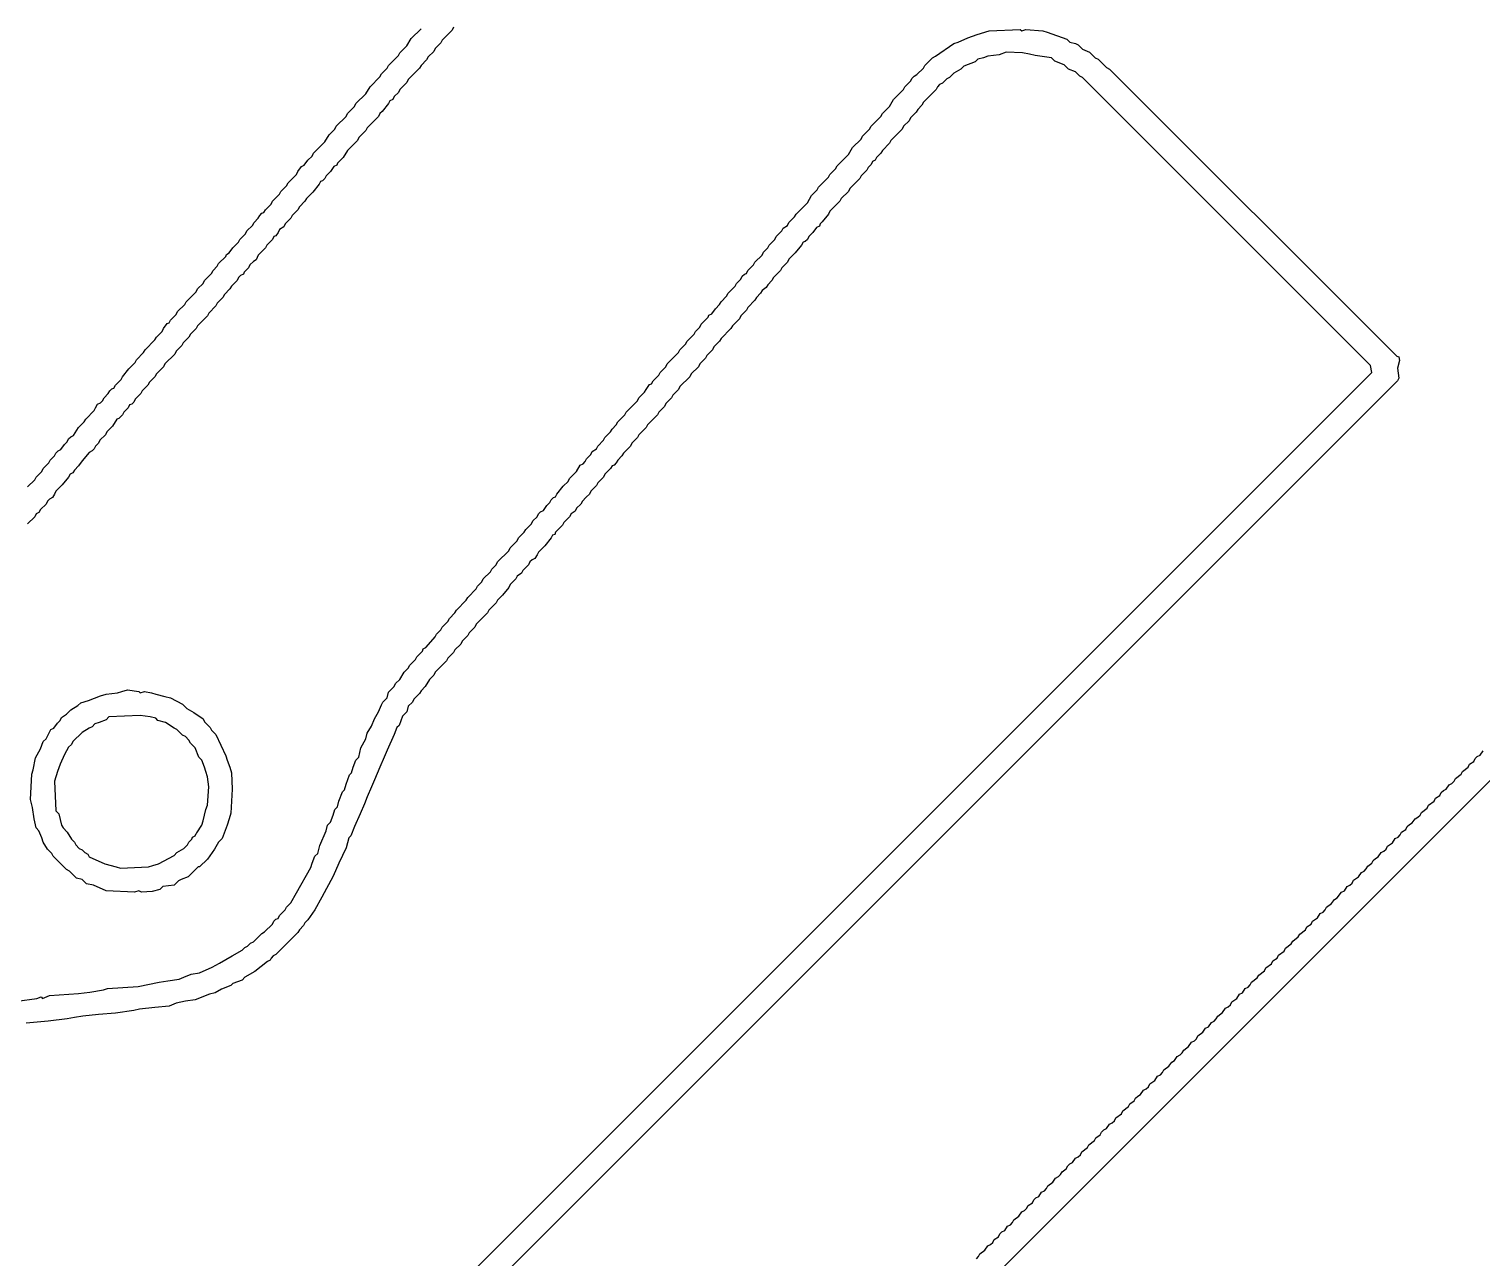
# Model space of a CAD drawing. Header units: millimetres. Extents: x 95 to 305, y 96 to 295.
# Drawn here: x 218.85 to 243.84, y 252.54 to 273.69 of the extents above; entities that cross this region are included whole.
import ezdxf

# ---------------------------------------------------------------- set-up
doc = ezdxf.new("R2010")
doc.units = ezdxf.units.MM
doc.layers.add('BottomOverlay', color=54, linetype='Continuous')

msp = doc.modelspace()

# ---------------------------------------------------------------- linework, layer by layer
at = {"layer": 'BottomOverlay'}
for p, q in [((225.423, 273.523), (225.593, 273.694)), ((226.128, 273.669), (225.958, 273.499)), ((226.153, 273.718), (226.128, 273.669)), ((235.158, 273.596), (235.365, 273.657)), ((235.365, 273.657), (235.901, 273.681)), ((235.901, 273.681), (235.925, 273.657)), ((235.925, 273.657), (235.998, 273.681)), ((235.998, 273.681), (236.29, 273.657)), ((236.29, 273.657), (236.363, 273.633)), ((225.228, 273.28), (225.35, 273.401)), ((225.35, 273.401), (225.423, 273.523)), ((225.934, 273.45), (225.836, 273.353)), ((225.958, 273.499), (225.934, 273.45)), ((234.44, 273.219), (234.757, 273.438)), ((234.757, 273.438), (234.83, 273.462)), ((234.83, 273.462), (235, 273.535)), ((235, 273.535), (235.158, 273.596)), ((236.363, 273.633), (236.704, 273.511)), ((236.704, 273.511), (236.753, 273.462)), ((236.753, 273.462), (236.85, 273.438)), ((236.85, 273.438), (236.899, 273.414)), ((236.899, 273.414), (236.972, 273.341)), ((225.033, 273.061), (225.204, 273.231)), ((225.204, 273.231), (225.228, 273.28)), ((225.69, 273.158), (225.593, 273.061)), ((225.715, 273.207), (225.69, 273.158)), ((225.812, 273.304), (225.715, 273.207)), ((225.836, 273.353), (225.812, 273.304)), ((234.258, 273.061), (234.392, 273.195)), ((234.392, 273.195), (234.44, 273.219)), ((235.171, 273.17), (235.122, 273.122)), ((235.268, 273.195), (235.171, 273.17)), ((235.341, 273.219), (235.268, 273.195)), ((235.536, 273.243), (235.341, 273.219)), ((235.657, 273.292), (235.536, 273.243)), ((235.937, 273.28), (235.657, 273.292)), ((236.059, 273.255), (235.937, 273.28)), ((236.156, 273.231), (236.059, 273.255)), ((236.436, 273.195), (236.156, 273.231)), ((236.497, 273.134), (236.436, 273.195)), ((236.972, 273.341), (237.093, 273.292)), ((237.093, 273.292), (237.191, 273.195)), ((237.191, 273.195), (237.239, 273.17)), ((237.239, 273.17), (237.385, 273.024)), ((224.887, 272.866), (224.911, 272.915)), ((224.911, 272.915), (225.009, 273.012)), ((225.009, 273.012), (225.033, 273.061)), ((225.569, 273.012), (225.374, 272.817)), ((225.593, 273.061), (225.569, 273.012)), ((234.075, 272.878), (234.124, 272.903)), ((234.124, 272.903), (234.234, 273.012)), ((234.234, 273.012), (234.258, 273.061)), ((234.757, 272.927), (234.684, 272.854)), ((234.879, 273), (234.757, 272.927)), ((234.927, 273.049), (234.879, 273)), ((235.122, 273.122), (234.927, 273.049)), ((236.655, 273.073), (236.497, 273.134)), ((236.728, 273), (236.655, 273.073)), ((236.85, 272.951), (236.728, 273)), ((236.923, 272.878), (236.85, 272.951)), ((237.385, 273.024), (237.434, 273)), ((237.434, 273), (242.375, 268.059)), ((224.644, 272.574), (224.717, 272.696)), ((224.717, 272.696), (224.887, 272.866)), ((225.35, 272.769), (225.228, 272.647)), ((225.374, 272.817), (225.35, 272.769)), ((233.893, 272.647), (233.917, 272.696)), ((233.917, 272.696), (234.014, 272.793)), ((234.014, 272.793), (234.039, 272.842)), ((234.039, 272.842), (234.075, 272.878)), ((234.477, 272.696), (234.453, 272.647)), ((234.513, 272.732), (234.477, 272.696)), ((234.562, 272.756), (234.513, 272.732)), ((234.635, 272.829), (234.562, 272.756)), ((234.684, 272.854), (234.635, 272.829)), ((236.972, 272.854), (236.923, 272.878)), ((241.925, 267.901), (236.972, 272.854)), ((224.449, 272.355), (224.473, 272.404)), ((224.473, 272.404), (224.644, 272.574)), ((225.033, 272.404), (224.924, 272.27)), ((225.058, 272.452), (225.033, 272.404)), ((225.106, 272.477), (225.058, 272.452)), ((225.131, 272.525), (225.106, 272.477)), ((225.204, 272.598), (225.131, 272.525)), ((225.228, 272.647), (225.204, 272.598)), ((233.649, 272.355), (233.722, 272.477)), ((233.722, 272.477), (233.893, 272.647)), ((234.234, 272.428), (234.209, 272.379)), ((234.453, 272.647), (234.234, 272.428)), ((224.133, 272.014), (224.303, 272.184)), ((224.303, 272.184), (224.327, 272.233)), ((224.327, 272.233), (224.449, 272.355)), ((224.863, 272.184), (224.668, 271.99)), ((224.887, 272.233), (224.863, 272.184)), ((224.924, 272.27), (224.887, 272.233)), ((233.333, 272.014), (233.503, 272.184)), ((233.503, 272.184), (233.528, 272.233)), ((233.528, 272.233), (233.649, 272.355)), ((234.014, 272.16), (233.99, 272.111)), ((234.112, 272.258), (234.014, 272.16)), ((234.136, 272.306), (234.112, 272.258)), ((234.209, 272.379), (234.136, 272.306)), ((224.011, 271.868), (224.108, 271.965)), ((224.108, 271.965), (224.133, 272.014)), ((224.644, 271.941), (224.522, 271.819)), ((224.668, 271.99), (224.644, 271.941)), ((233.187, 271.844), (233.309, 271.965)), ((233.309, 271.965), (233.333, 272.014)), ((233.868, 271.965), (233.674, 271.771)), ((233.893, 272.014), (233.868, 271.965)), ((233.99, 272.111), (233.893, 272.014)), ((223.743, 271.552), (223.938, 271.746)), ((223.938, 271.746), (224.011, 271.868)), ((224.498, 271.771), (224.327, 271.6)), ((224.522, 271.819), (224.498, 271.771)), ((232.944, 271.527), (233.017, 271.649)), ((233.017, 271.649), (233.163, 271.795)), ((233.163, 271.795), (233.187, 271.844)), ((233.649, 271.722), (233.528, 271.6)), ((233.674, 271.771), (233.649, 271.722)), ((223.585, 271.345), (223.646, 271.43)), ((223.646, 271.43), (223.719, 271.503)), ((223.719, 271.503), (223.743, 271.552)), ((224.254, 271.479), (224.157, 271.381)), ((224.327, 271.6), (224.254, 271.479)), ((232.749, 271.333), (232.944, 271.527)), ((233.357, 271.406), (233.333, 271.357)), ((233.406, 271.43), (233.357, 271.406)), ((233.43, 271.479), (233.406, 271.43)), ((233.503, 271.552), (233.43, 271.479)), ((233.528, 271.6), (233.503, 271.552)), ((223.305, 271.041), (223.451, 271.187)), ((223.451, 271.187), (223.475, 271.235)), ((223.475, 271.235), (223.536, 271.32)), ((223.536, 271.32), (223.585, 271.345)), ((223.962, 271.162), (223.938, 271.114)), ((224.035, 271.235), (223.962, 271.162)), ((224.096, 271.32), (224.035, 271.235)), ((224.145, 271.345), (224.096, 271.32)), ((224.157, 271.381), (224.145, 271.345)), ((232.603, 271.138), (232.627, 271.187)), ((232.627, 271.187), (232.724, 271.284)), ((232.724, 271.284), (232.749, 271.333)), ((233.163, 271.162), (233.138, 271.114)), ((233.26, 271.26), (233.163, 271.162)), ((233.284, 271.308), (233.26, 271.26)), ((233.333, 271.357), (233.284, 271.308)), ((223.183, 270.894), (223.281, 270.992)), ((223.281, 270.992), (223.305, 271.041)), ((223.841, 271.016), (223.731, 270.882)), ((223.865, 271.065), (223.841, 271.016)), ((223.901, 271.077), (223.865, 271.065)), ((223.938, 271.114), (223.901, 271.077)), ((232.311, 270.821), (232.408, 270.919)), ((232.408, 270.919), (232.432, 270.968)), ((232.432, 270.968), (232.603, 271.138)), ((232.968, 270.943), (232.944, 270.894)), ((233.138, 271.114), (232.968, 270.943)), ((222.916, 270.578), (223.013, 270.675)), ((223.013, 270.675), (223.037, 270.724)), ((223.037, 270.724), (223.159, 270.846)), ((223.159, 270.846), (223.183, 270.894)), ((223.597, 270.724), (223.5, 270.627)), ((223.621, 270.773), (223.597, 270.724)), ((223.731, 270.882), (223.621, 270.773)), ((232.043, 270.505), (232.238, 270.7)), ((232.238, 270.7), (232.311, 270.821)), ((232.797, 270.724), (232.627, 270.554)), ((232.822, 270.773), (232.797, 270.724)), ((232.944, 270.894), (232.822, 270.773)), ((222.721, 270.359), (222.794, 270.432)), ((222.794, 270.432), (222.818, 270.481)), ((222.818, 270.481), (222.855, 270.517)), ((222.855, 270.517), (222.891, 270.529)), ((222.891, 270.529), (222.916, 270.578)), ((223.354, 270.432), (223.256, 270.335)), ((223.378, 270.481), (223.354, 270.432)), ((223.475, 270.578), (223.378, 270.481)), ((223.5, 270.627), (223.475, 270.578)), ((231.921, 270.359), (232.019, 270.456)), ((232.019, 270.456), (232.043, 270.505)), ((232.603, 270.505), (232.493, 270.371)), ((232.627, 270.554), (232.603, 270.505)), ((222.478, 270.067), (222.575, 270.164)), ((222.575, 270.164), (222.599, 270.213)), ((222.599, 270.213), (222.697, 270.31)), ((222.697, 270.31), (222.721, 270.359)), ((223.135, 270.189), (223.098, 270.128)), ((223.159, 270.237), (223.135, 270.189)), ((223.232, 270.286), (223.159, 270.237)), ((223.256, 270.335), (223.232, 270.286)), ((231.702, 270.116), (231.8, 270.213)), ((231.8, 270.213), (231.824, 270.262)), ((231.824, 270.262), (231.897, 270.31)), ((231.897, 270.31), (231.921, 270.359)), ((232.335, 270.189), (232.262, 270.116)), ((232.396, 270.274), (232.335, 270.189)), ((232.445, 270.298), (232.396, 270.274)), ((232.457, 270.335), (232.445, 270.298)), ((232.493, 270.371), (232.457, 270.335)), ((222.295, 269.836), (222.356, 269.921)), ((222.356, 269.921), (222.453, 270.018)), ((222.453, 270.018), (222.478, 270.067)), ((222.916, 269.921), (222.794, 269.799)), ((222.94, 269.97), (222.916, 269.921)), ((223.037, 270.067), (222.94, 269.97)), ((223.062, 270.116), (223.037, 270.067)), ((223.098, 270.128), (223.062, 270.116)), ((231.483, 269.848), (231.556, 269.921)), ((231.556, 269.921), (231.581, 269.97)), ((231.581, 269.97), (231.678, 270.067)), ((231.678, 270.067), (231.702, 270.116)), ((232.14, 269.97), (232.031, 269.836)), ((232.165, 270.018), (232.14, 269.97)), ((232.201, 270.03), (232.165, 270.018)), ((232.238, 270.067), (232.201, 270.03)), ((232.262, 270.116), (232.238, 270.067)), ((222.088, 269.605), (222.112, 269.653)), ((222.112, 269.653), (222.234, 269.775)), ((222.234, 269.775), (222.246, 269.811)), ((222.246, 269.811), (222.295, 269.836)), ((222.709, 269.69), (222.648, 269.629)), ((222.757, 269.714), (222.709, 269.69)), ((222.794, 269.799), (222.757, 269.714)), ((231.313, 269.629), (231.337, 269.678)), ((231.337, 269.678), (231.459, 269.799)), ((231.459, 269.799), (231.483, 269.848)), ((231.897, 269.678), (231.8, 269.58)), ((231.921, 269.726), (231.897, 269.678)), ((232.031, 269.836), (231.921, 269.726)), ((221.869, 269.361), (221.991, 269.483)), ((221.991, 269.483), (222.015, 269.531)), ((222.015, 269.531), (222.088, 269.605)), ((222.453, 269.41), (222.429, 269.361)), ((222.49, 269.446), (222.453, 269.41)), ((222.538, 269.471), (222.49, 269.446)), ((222.551, 269.507), (222.538, 269.471)), ((222.624, 269.58), (222.551, 269.507)), ((222.648, 269.629), (222.624, 269.58)), ((231.094, 269.385), (231.118, 269.434)), ((231.118, 269.434), (231.155, 269.471)), ((231.155, 269.471), (231.191, 269.483)), ((231.191, 269.483), (231.215, 269.531)), ((231.215, 269.531), (231.313, 269.629)), ((231.654, 269.41), (231.629, 269.361)), ((231.775, 269.531), (231.654, 269.41)), ((231.8, 269.58), (231.775, 269.531)), ((221.553, 268.996), (221.723, 269.166)), ((221.723, 269.166), (221.747, 269.215)), ((221.747, 269.215), (221.845, 269.312)), ((221.845, 269.312), (221.869, 269.361)), ((222.307, 269.215), (222.21, 269.118)), ((222.332, 269.264), (222.307, 269.215)), ((222.429, 269.361), (222.332, 269.264)), ((230.875, 269.142), (230.996, 269.264)), ((230.996, 269.264), (231.021, 269.312)), ((231.021, 269.312), (231.094, 269.385)), ((231.459, 269.191), (231.434, 269.142)), ((231.532, 269.239), (231.459, 269.191)), ((231.556, 269.288), (231.532, 269.239)), ((231.629, 269.361), (231.556, 269.288)), ((221.407, 268.826), (221.528, 268.947)), ((221.528, 268.947), (221.553, 268.996)), ((222.064, 268.923), (221.942, 268.801)), ((222.088, 268.972), (222.064, 268.923)), ((222.185, 269.069), (222.088, 268.972)), ((222.21, 269.118), (222.185, 269.069)), ((230.656, 268.874), (230.729, 268.947)), ((230.729, 268.947), (230.753, 268.996)), ((230.753, 268.996), (230.85, 269.093)), ((230.85, 269.093), (230.875, 269.142)), ((231.337, 269.02), (231.215, 268.899)), ((231.361, 269.069), (231.337, 269.02)), ((231.434, 269.142), (231.361, 269.069)), ((221.261, 268.631), (221.285, 268.68)), ((221.285, 268.68), (221.382, 268.777)), ((221.382, 268.777), (221.407, 268.826)), ((221.918, 268.753), (221.747, 268.582)), ((221.942, 268.801), (221.918, 268.753)), ((230.412, 268.607), (230.534, 268.728)), ((230.534, 268.728), (230.546, 268.765)), ((230.546, 268.765), (230.595, 268.789)), ((230.595, 268.789), (230.656, 268.874)), ((231.069, 268.704), (230.948, 268.582)), ((231.094, 268.753), (231.069, 268.704)), ((231.191, 268.85), (231.094, 268.753)), ((231.215, 268.899), (231.191, 268.85)), ((221.042, 268.388), (221.139, 268.485)), ((221.139, 268.485), (221.163, 268.534)), ((221.163, 268.534), (221.224, 268.619)), ((221.224, 268.619), (221.261, 268.631)), ((221.626, 268.436), (221.601, 268.388)), ((221.723, 268.534), (221.626, 268.436)), ((221.747, 268.582), (221.723, 268.534)), ((230.169, 268.315), (230.291, 268.436)), ((230.291, 268.436), (230.315, 268.485)), ((230.315, 268.485), (230.388, 268.558)), ((230.388, 268.558), (230.412, 268.607)), ((230.923, 268.534), (230.753, 268.363)), ((230.948, 268.582), (230.923, 268.534)), ((220.822, 268.12), (220.847, 268.168)), ((220.847, 268.168), (221.017, 268.339)), ((221.017, 268.339), (221.042, 268.388)), ((221.48, 268.241), (221.382, 268.144)), ((221.504, 268.29), (221.48, 268.241)), ((221.601, 268.388), (221.504, 268.29)), ((230.023, 268.12), (230.047, 268.168)), ((230.047, 268.168), (230.144, 268.266)), ((230.144, 268.266), (230.169, 268.315)), ((230.607, 268.168), (230.51, 268.071)), ((230.631, 268.217), (230.607, 268.168)), ((230.729, 268.315), (230.631, 268.217)), ((230.753, 268.363), (230.729, 268.315)), ((220.567, 267.84), (220.676, 267.949)), ((220.676, 267.949), (220.701, 267.998)), ((220.701, 267.998), (220.822, 268.12)), ((221.188, 267.925), (221.163, 267.876)), ((221.358, 268.095), (221.188, 267.925)), ((221.382, 268.144), (221.358, 268.095)), ((229.804, 267.876), (229.828, 267.925)), ((229.828, 267.925), (230.023, 268.12)), ((230.388, 267.925), (230.364, 267.876)), ((230.485, 268.022), (230.388, 267.925)), ((230.51, 268.071), (230.485, 268.022)), ((241.949, 267.779), (241.925, 267.901)), ((242.375, 268.059), (242.412, 268.047)), ((242.424, 267.986), (242.387, 267.852)), ((242.412, 268.047), (242.424, 267.986)), ((220.336, 267.56), (220.433, 267.657)), ((220.433, 267.657), (220.457, 267.706)), ((220.457, 267.706), (220.567, 267.84)), ((221.017, 267.706), (220.92, 267.609)), ((221.042, 267.755), (221.017, 267.706)), ((221.163, 267.876), (221.042, 267.755)), ((221.589, 247.419), (241.949, 267.779)), ((229.585, 267.633), (229.682, 267.73)), ((229.682, 267.73), (229.706, 267.779)), ((229.706, 267.779), (229.804, 267.876)), ((230.218, 267.706), (230.047, 267.536)), ((230.242, 267.755), (230.218, 267.706)), ((230.364, 267.876), (230.242, 267.755)), ((242.387, 267.852), (242.412, 267.682)), ((242.412, 267.682), (242.387, 267.633)), ((220.141, 267.341), (220.214, 267.414)), ((220.214, 267.414), (220.238, 267.463)), ((220.238, 267.463), (220.275, 267.499)), ((220.275, 267.499), (220.311, 267.511)), ((220.311, 267.511), (220.336, 267.56)), ((220.774, 267.414), (220.676, 267.317)), ((220.798, 267.463), (220.774, 267.414)), ((220.895, 267.56), (220.798, 267.463)), ((220.92, 267.609), (220.895, 267.56)), ((242.387, 267.633), (221.784, 247.03)), ((229.341, 267.341), (229.439, 267.438)), ((229.439, 267.438), (229.463, 267.487)), ((229.463, 267.487), (229.524, 267.572)), ((229.524, 267.572), (229.56, 267.584)), ((229.56, 267.584), (229.585, 267.633)), ((230.023, 267.487), (229.925, 267.39)), ((230.047, 267.536), (230.023, 267.487)), ((219.971, 267.122), (219.995, 267.171)), ((219.995, 267.171), (220.031, 267.231)), ((220.031, 267.231), (220.08, 267.256)), ((220.08, 267.256), (220.117, 267.292)), ((220.117, 267.292), (220.141, 267.341)), ((220.555, 267.171), (220.482, 267.098)), ((220.579, 267.219), (220.555, 267.171)), ((220.616, 267.231), (220.579, 267.219)), ((220.652, 267.268), (220.616, 267.231)), ((220.676, 267.317), (220.652, 267.268)), ((229.122, 267.098), (229.317, 267.292)), ((229.317, 267.292), (229.341, 267.341)), ((229.779, 267.195), (229.682, 267.098)), ((229.804, 267.244), (229.779, 267.195)), ((229.901, 267.341), (229.804, 267.244)), ((229.925, 267.39), (229.901, 267.341)), ((219.703, 266.83), (219.8, 266.927)), ((219.8, 266.927), (219.825, 266.976)), ((219.825, 266.976), (219.971, 267.122)), ((220.36, 266.976), (220.287, 266.854)), ((220.397, 266.988), (220.36, 266.976)), ((220.457, 267.049), (220.397, 266.988)), ((220.482, 267.098), (220.457, 267.049)), ((228.952, 266.878), (228.976, 266.927)), ((228.976, 266.927), (229.098, 267.049)), ((229.098, 267.049), (229.122, 267.098)), ((229.658, 267.049), (229.487, 266.878)), ((229.682, 267.098), (229.658, 267.049)), ((219.532, 266.635), (219.569, 266.672)), ((219.569, 266.672), (219.618, 266.696)), ((219.618, 266.696), (219.703, 266.83)), ((220.165, 266.708), (220.068, 266.611)), ((220.19, 266.757), (220.165, 266.708)), ((220.287, 266.854), (220.19, 266.757)), ((228.733, 266.611), (228.757, 266.659)), ((228.757, 266.659), (228.854, 266.757)), ((228.854, 266.757), (228.879, 266.805)), ((228.879, 266.805), (228.952, 266.878)), ((229.317, 266.659), (229.22, 266.562)), ((229.341, 266.708), (229.317, 266.659)), ((229.463, 266.83), (229.341, 266.708)), ((229.487, 266.878), (229.463, 266.83)), ((219.313, 266.392), (219.35, 266.428)), ((219.35, 266.428), (219.399, 266.453)), ((219.399, 266.453), (219.459, 266.538)), ((219.459, 266.538), (219.508, 266.586)), ((219.508, 266.586), (219.532, 266.635)), ((219.885, 266.404), (219.764, 266.258)), ((219.934, 266.428), (219.885, 266.404)), ((219.971, 266.465), (219.934, 266.428)), ((219.995, 266.513), (219.971, 266.465)), ((220.044, 266.562), (219.995, 266.513)), ((220.068, 266.611), (220.044, 266.562)), ((228.514, 266.367), (228.538, 266.416)), ((228.538, 266.416), (228.611, 266.465)), ((228.611, 266.465), (228.635, 266.513)), ((228.635, 266.513), (228.733, 266.611)), ((229.195, 266.513), (229.074, 266.392)), ((229.22, 266.562), (229.195, 266.513)), ((219.094, 266.124), (219.192, 266.221)), ((219.192, 266.221), (219.216, 266.27)), ((219.216, 266.27), (219.289, 266.343)), ((219.289, 266.343), (219.313, 266.392)), ((219.703, 266.173), (219.63, 266.1)), ((219.764, 266.258), (219.703, 266.173)), ((228.27, 266.075), (228.331, 266.185)), ((228.331, 266.185), (228.38, 266.209)), ((228.38, 266.209), (228.416, 266.246)), ((228.416, 266.246), (228.441, 266.294)), ((228.441, 266.294), (228.514, 266.367)), ((228.879, 266.173), (228.854, 266.124)), ((228.915, 266.185), (228.879, 266.173)), ((228.952, 266.221), (228.915, 266.185)), ((228.976, 266.27), (228.952, 266.221)), ((229.049, 266.343), (228.976, 266.27)), ((229.074, 266.392), (229.049, 266.343)), ((218.827, 265.808), (218.948, 265.929)), ((218.948, 265.929), (218.973, 265.978)), ((218.973, 265.978), (219.07, 266.075)), ((219.07, 266.075), (219.094, 266.124)), ((219.532, 265.978), (219.423, 265.844)), ((219.557, 266.027), (219.532, 265.978)), ((219.605, 266.051), (219.557, 266.027)), ((219.63, 266.1), (219.605, 266.051)), ((228.039, 265.82), (228.124, 265.905)), ((228.124, 265.905), (228.149, 265.954)), ((228.149, 265.954), (228.27, 266.075)), ((228.733, 265.978), (228.635, 265.881)), ((228.757, 266.027), (228.733, 265.978)), ((228.854, 266.124), (228.757, 266.027)), ((219.289, 265.686), (219.253, 265.625)), ((219.313, 265.735), (219.289, 265.686)), ((219.423, 265.844), (219.313, 265.735)), ((227.905, 265.637), (227.93, 265.686)), ((227.93, 265.686), (228.039, 265.82)), ((228.489, 265.686), (228.441, 265.637)), ((228.514, 265.735), (228.489, 265.686)), ((228.611, 265.832), (228.514, 265.735)), ((228.635, 265.881), (228.611, 265.832)), ((219.046, 265.418), (219.021, 265.369)), ((219.143, 265.515), (219.046, 265.418)), ((219.167, 265.564), (219.143, 265.515)), ((219.204, 265.601), (219.167, 265.564)), ((219.253, 265.625), (219.204, 265.601)), ((227.65, 265.382), (227.698, 265.406)), ((227.698, 265.406), (227.759, 265.491)), ((227.759, 265.491), (227.808, 265.54)), ((227.808, 265.54), (227.832, 265.588)), ((227.832, 265.588), (227.869, 265.625)), ((227.869, 265.625), (227.905, 265.637)), ((228.27, 265.442), (228.246, 265.394)), ((228.343, 265.515), (228.27, 265.442)), ((228.368, 265.564), (228.343, 265.515)), ((228.429, 265.625), (228.368, 265.564)), ((228.441, 265.637), (228.429, 265.625)), ((218.948, 265.296), (218.827, 265.175)), ((218.973, 265.345), (218.948, 265.296)), ((219.021, 265.369), (218.973, 265.345)), ((227.394, 265.077), (227.491, 265.175)), ((227.491, 265.175), (227.516, 265.223)), ((227.516, 265.223), (227.589, 265.296)), ((227.589, 265.296), (227.613, 265.345)), ((227.613, 265.345), (227.65, 265.382)), ((228.027, 265.15), (227.905, 265.029)), ((228.051, 265.199), (228.027, 265.15)), ((228.149, 265.296), (228.051, 265.199)), ((228.173, 265.345), (228.149, 265.296)), ((228.246, 265.394), (228.173, 265.345)), ((227.248, 264.883), (227.272, 264.931)), ((227.272, 264.931), (227.37, 265.029)), ((227.37, 265.029), (227.394, 265.077)), ((227.832, 264.931), (227.723, 264.797)), ((227.857, 264.98), (227.832, 264.931)), ((227.893, 264.992), (227.857, 264.98)), ((227.905, 265.029), (227.893, 264.992)), ((226.907, 264.518), (227.102, 264.712)), ((227.102, 264.712), (227.126, 264.761)), ((227.126, 264.761), (227.248, 264.883)), ((227.613, 264.688), (227.589, 264.639)), ((227.723, 264.797), (227.613, 264.688)), ((226.81, 264.396), (226.883, 264.469)), ((226.883, 264.469), (226.907, 264.518)), ((227.443, 264.469), (227.345, 264.372)), ((227.467, 264.518), (227.443, 264.469)), ((227.504, 264.554), (227.467, 264.518)), ((227.552, 264.578), (227.504, 264.554)), ((227.589, 264.639), (227.552, 264.578)), ((226.567, 264.104), (226.64, 264.177)), ((226.64, 264.177), (226.664, 264.225)), ((226.664, 264.225), (226.786, 264.347)), ((226.786, 264.347), (226.81, 264.396)), ((227.224, 264.225), (227.126, 264.128)), ((227.248, 264.274), (227.224, 264.225)), ((227.321, 264.323), (227.248, 264.274)), ((227.345, 264.372), (227.321, 264.323)), ((226.372, 263.86), (226.396, 263.909)), ((226.396, 263.909), (226.542, 264.055)), ((226.542, 264.055), (226.567, 264.104)), ((226.993, 263.946), (226.907, 263.86)), ((227.102, 264.079), (226.993, 263.946)), ((227.126, 264.128), (227.102, 264.079)), ((226.177, 263.641), (226.201, 263.69)), ((226.201, 263.69), (226.372, 263.86)), ((226.761, 263.69), (226.737, 263.641)), ((226.883, 263.812), (226.761, 263.69)), ((226.907, 263.86), (226.883, 263.812)), ((225.958, 263.398), (226.055, 263.495)), ((226.055, 263.495), (226.08, 263.544)), ((226.08, 263.544), (226.177, 263.641)), ((226.542, 263.447), (226.518, 263.398)), ((226.737, 263.641), (226.542, 263.447)), ((225.678, 263.045), (225.8, 263.191)), ((225.8, 263.191), (225.836, 263.228)), ((225.836, 263.228), (225.861, 263.276)), ((225.861, 263.276), (225.934, 263.349)), ((225.934, 263.349), (225.958, 263.398)), ((226.299, 263.155), (226.275, 263.106)), ((226.396, 263.252), (226.299, 263.155)), ((226.421, 263.301), (226.396, 263.252)), ((226.518, 263.398), (226.421, 263.301)), ((246.464, 263.24), (226.98, 243.756)), ((225.52, 262.887), (225.617, 262.984)), ((225.617, 262.984), (225.63, 263.021)), ((225.63, 263.021), (225.678, 263.045)), ((226.153, 262.96), (226.055, 262.862)), ((226.177, 263.008), (226.153, 262.96)), ((226.275, 263.106), (226.177, 263.008)), ((225.301, 262.619), (225.374, 262.692)), ((225.374, 262.692), (225.398, 262.741)), ((225.398, 262.741), (225.496, 262.838)), ((225.496, 262.838), (225.52, 262.887)), ((226.031, 262.814), (225.836, 262.619)), ((226.055, 262.862), (226.031, 262.814)), ((225.131, 262.376), (225.155, 262.424)), ((225.155, 262.424), (225.228, 262.497)), ((225.228, 262.497), (225.301, 262.619)), ((225.739, 262.497), (225.666, 262.376)), ((225.812, 262.57), (225.739, 262.497)), ((225.836, 262.619), (225.812, 262.57)), ((219.873, 262.132), (220.08, 262.217)), ((220.08, 262.217), (220.177, 262.242)), ((220.177, 262.242), (220.372, 262.266)), ((220.372, 262.266), (220.445, 262.29)), ((220.445, 262.29), (220.543, 262.315)), ((220.543, 262.315), (220.737, 262.29)), ((220.737, 262.29), (220.762, 262.266)), ((220.762, 262.266), (220.835, 262.29)), ((220.835, 262.29), (220.956, 262.266)), ((220.956, 262.266), (221.029, 262.242)), ((221.029, 262.242), (221.188, 262.205)), ((221.188, 262.205), (221.285, 262.181)), ((221.285, 262.181), (221.492, 262.071)), ((224.936, 262.108), (225.009, 262.181)), ((225.009, 262.181), (225.033, 262.278)), ((225.033, 262.278), (225.131, 262.376)), ((225.471, 262.157), (225.447, 262.108)), ((225.569, 262.254), (225.471, 262.157)), ((225.593, 262.303), (225.569, 262.254)), ((225.666, 262.376), (225.593, 262.303)), ((219.496, 261.901), (219.569, 261.974)), ((219.569, 261.974), (219.691, 262.047)), ((219.691, 262.047), (219.739, 262.096)), ((219.739, 262.096), (219.873, 262.132)), ((221.492, 262.071), (221.565, 261.998)), ((221.565, 261.998), (221.687, 261.925)), ((221.687, 261.925), (221.845, 261.816)), ((224.79, 261.816), (224.863, 261.938)), ((224.863, 261.938), (224.911, 262.059)), ((224.911, 262.059), (224.936, 262.108)), ((225.35, 261.938), (225.277, 261.865)), ((225.374, 262.035), (225.35, 261.938)), ((225.447, 262.108), (225.374, 262.035)), ((219.228, 261.633), (219.277, 261.658)), ((219.277, 261.658), (219.338, 261.743)), ((219.338, 261.743), (219.386, 261.792)), ((219.386, 261.792), (219.411, 261.84)), ((219.411, 261.84), (219.496, 261.901)), ((219.885, 261.658), (219.764, 261.585)), ((219.934, 261.682), (219.885, 261.658)), ((219.983, 261.731), (219.934, 261.682)), ((220.056, 261.755), (219.983, 261.731)), ((220.177, 261.804), (220.056, 261.755)), ((220.226, 261.852), (220.177, 261.804)), ((220.762, 261.877), (220.226, 261.852)), ((220.932, 261.852), (220.762, 261.877)), ((221.029, 261.828), (220.932, 261.852)), ((221.066, 261.792), (221.029, 261.828)), ((221.2, 261.755), (221.066, 261.792)), ((221.346, 261.658), (221.2, 261.755)), ((221.394, 261.633), (221.346, 261.658)), ((221.845, 261.816), (221.869, 261.767)), ((221.869, 261.767), (221.966, 261.67)), ((221.966, 261.67), (221.991, 261.621)), ((224.668, 261.572), (224.741, 261.694)), ((224.741, 261.694), (224.79, 261.816)), ((225.179, 261.67), (225.131, 261.548)), ((225.216, 261.706), (225.179, 261.67)), ((225.277, 261.865), (225.216, 261.706)), ((219.046, 261.305), (219.094, 261.426)), ((219.094, 261.426), (219.143, 261.475)), ((219.143, 261.475), (219.228, 261.633)), ((219.605, 261.426), (219.581, 261.378)), ((219.764, 261.585), (219.605, 261.426)), ((221.492, 261.536), (221.394, 261.633)), ((221.54, 261.512), (221.492, 261.536)), ((221.601, 261.451), (221.54, 261.512)), ((221.626, 261.402), (221.601, 261.451)), ((221.711, 261.317), (221.626, 261.402)), ((221.991, 261.621), (222.064, 261.548)), ((222.064, 261.548), (222.234, 261.183)), ((224.559, 261.317), (224.644, 261.475)), ((224.644, 261.475), (224.668, 261.572)), ((225.131, 261.548), (225.009, 261.28)), ((218.96, 261.147), (219.046, 261.305)), ((219.459, 261.207), (219.386, 261.037)), ((219.532, 261.329), (219.459, 261.207)), ((219.581, 261.378), (219.532, 261.329)), ((221.772, 261.159), (221.711, 261.317)), ((221.82, 261.11), (221.772, 261.159)), ((222.234, 261.183), (222.258, 261.11)), ((224.473, 261.11), (224.522, 261.159)), ((224.522, 261.159), (224.559, 261.317)), ((224.96, 261.159), (224.887, 260.988)), ((225.009, 261.28), (224.96, 261.159)), ((243.726, 261.134), (243.762, 261.171)), ((243.762, 261.171), (243.811, 261.195)), ((243.811, 261.195), (243.86, 261.268)), ((218.9, 260.867), (218.924, 260.94)), ((218.924, 260.94), (218.96, 261.147)), ((219.338, 260.915), (219.289, 260.745)), ((219.386, 261.037), (219.338, 260.915)), ((221.869, 260.988), (221.82, 261.11)), ((221.893, 260.915), (221.869, 260.988)), ((221.918, 260.818), (221.893, 260.915)), ((222.258, 261.11), (222.307, 260.988)), ((222.307, 260.988), (222.332, 260.891)), ((224.4, 260.891), (224.425, 260.988)), ((224.425, 260.988), (224.473, 261.11)), ((224.887, 260.988), (224.79, 260.769)), ((243.483, 260.867), (243.507, 260.915)), ((243.507, 260.915), (243.604, 260.988)), ((243.604, 260.988), (243.629, 261.037)), ((243.629, 261.037), (243.702, 261.086)), ((243.702, 261.086), (243.726, 261.134)), ((218.875, 260.429), (218.9, 260.867)), ((219.289, 260.745), (219.313, 260.234)), ((221.942, 260.648), (221.918, 260.818)), ((222.332, 260.891), (222.344, 260.611)), ((224.279, 260.599), (224.303, 260.696)), ((224.303, 260.696), (224.364, 260.854)), ((224.364, 260.854), (224.4, 260.891)), ((224.79, 260.769), (224.741, 260.648)), ((243.227, 260.611), (243.276, 260.684)), ((243.276, 260.684), (243.324, 260.708)), ((243.324, 260.708), (243.361, 260.745)), ((243.361, 260.745), (243.385, 260.794)), ((243.385, 260.794), (243.483, 260.867)), ((218.912, 260.295), (218.875, 260.429)), ((221.918, 260.331), (221.942, 260.648)), ((222.344, 260.611), (222.319, 260.197)), ((224.157, 260.307), (224.181, 260.404)), ((224.181, 260.404), (224.242, 260.562)), ((224.242, 260.562), (224.279, 260.599)), ((224.668, 260.477), (224.619, 260.355)), ((224.741, 260.648), (224.668, 260.477)), ((242.923, 260.331), (243.02, 260.404)), ((243.02, 260.404), (243.044, 260.453)), ((243.044, 260.453), (243.117, 260.502)), ((243.117, 260.502), (243.142, 260.55)), ((243.142, 260.55), (243.178, 260.587)), ((243.178, 260.587), (243.227, 260.611)), ((218.936, 260.1), (218.912, 260.295)), ((219.313, 260.234), (219.362, 260.185)), ((219.362, 260.185), (219.411, 259.99)), ((221.845, 260.063), (221.893, 260.258)), ((221.893, 260.258), (221.918, 260.331)), ((222.319, 260.197), (222.295, 260.1)), ((224.035, 260.039), (224.084, 260.161)), ((224.084, 260.161), (224.108, 260.258)), ((224.108, 260.258), (224.157, 260.307)), ((224.546, 260.185), (224.449, 259.966)), ((224.619, 260.355), (224.546, 260.185)), ((242.74, 260.124), (242.777, 260.161)), ((242.777, 260.161), (242.801, 260.209)), ((242.801, 260.209), (242.898, 260.282)), ((242.898, 260.282), (242.923, 260.331)), ((218.973, 259.942), (218.936, 260.1)), ((219.021, 259.893), (218.973, 259.942)), ((219.411, 259.99), (219.435, 259.942)), ((219.435, 259.942), (219.508, 259.869)), ((221.735, 259.857), (221.82, 259.99)), ((221.82, 259.99), (221.845, 260.063)), ((222.258, 259.99), (222.173, 259.759)), ((222.295, 260.1), (222.258, 259.99)), ((223.962, 259.893), (223.987, 259.99)), ((223.987, 259.99), (224.035, 260.039)), ((224.449, 259.966), (224.388, 259.808)), ((242.46, 259.869), (242.533, 259.917)), ((242.533, 259.917), (242.558, 259.966)), ((242.558, 259.966), (242.594, 260.003)), ((242.594, 260.003), (242.643, 260.027)), ((242.643, 260.027), (242.692, 260.1)), ((242.692, 260.1), (242.74, 260.124)), ((219.07, 259.771), (219.021, 259.893)), ((219.094, 259.698), (219.07, 259.771)), ((219.167, 259.577), (219.094, 259.698)), ((219.508, 259.869), (219.581, 259.747)), ((219.581, 259.747), (219.63, 259.698)), ((219.63, 259.698), (219.654, 259.65)), ((221.577, 259.65), (221.601, 259.698)), ((221.601, 259.698), (221.65, 259.747)), ((221.65, 259.747), (221.662, 259.784)), ((221.662, 259.784), (221.711, 259.808)), ((221.711, 259.808), (221.723, 259.844)), ((221.723, 259.844), (221.735, 259.857)), ((222.112, 259.698), (222.039, 259.577)), ((222.173, 259.759), (222.112, 259.698)), ((223.853, 259.637), (223.962, 259.893)), ((224.352, 259.771), (224.303, 259.601)), ((224.388, 259.808), (224.352, 259.771)), ((242.217, 259.625), (242.302, 259.686)), ((242.302, 259.686), (242.351, 259.759)), ((242.351, 259.759), (242.399, 259.784)), ((242.399, 259.784), (242.436, 259.82)), ((242.436, 259.82), (242.46, 259.869)), ((219.24, 259.504), (219.167, 259.577)), ((219.265, 259.455), (219.24, 259.504)), ((219.496, 259.224), (219.265, 259.455)), ((219.654, 259.65), (219.715, 259.589)), ((219.715, 259.589), (219.764, 259.564)), ((219.764, 259.564), (219.812, 259.516)), ((219.812, 259.516), (219.861, 259.491)), ((219.861, 259.491), (219.885, 259.443)), ((219.885, 259.443), (220.153, 259.321)), ((221.078, 259.321), (221.346, 259.467)), ((221.346, 259.467), (221.394, 259.516)), ((221.394, 259.516), (221.516, 259.589)), ((221.516, 259.589), (221.577, 259.65)), ((221.918, 259.406), (221.784, 259.272)), ((222.039, 259.577), (221.918, 259.406)), ((223.719, 259.333), (223.768, 259.455)), ((223.768, 259.455), (223.816, 259.504)), ((223.816, 259.504), (223.853, 259.637)), ((224.303, 259.601), (224.181, 259.333)), ((241.973, 259.382), (242.01, 259.418)), ((242.01, 259.418), (242.059, 259.443)), ((242.059, 259.443), (242.107, 259.516)), ((242.107, 259.516), (242.156, 259.54)), ((242.156, 259.54), (242.193, 259.577)), ((242.193, 259.577), (242.217, 259.625)), ((219.545, 259.199), (219.496, 259.224)), ((219.666, 259.078), (219.545, 259.199)), ((220.153, 259.321), (220.348, 259.272)), ((220.348, 259.272), (220.421, 259.248)), ((220.421, 259.248), (220.908, 259.272)), ((220.908, 259.272), (220.981, 259.297)), ((220.981, 259.297), (221.078, 259.321)), ((221.747, 259.26), (221.589, 259.102)), ((221.76, 259.272), (221.747, 259.26)), ((221.784, 259.272), (221.76, 259.272)), ((223.451, 258.822), (223.695, 259.26)), ((223.695, 259.26), (223.719, 259.333)), ((224.181, 259.333), (224.084, 259.114)), ((241.718, 259.102), (241.767, 259.175)), ((241.767, 259.175), (241.815, 259.199)), ((241.815, 259.199), (241.852, 259.236)), ((241.852, 259.236), (241.876, 259.285)), ((241.876, 259.285), (241.949, 259.333)), ((241.949, 259.333), (241.973, 259.382)), ((219.764, 259.053), (219.666, 259.078)), ((219.837, 258.98), (219.764, 259.053)), ((219.958, 258.956), (219.837, 258.98)), ((220.177, 258.859), (219.958, 258.956)), ((221.151, 258.932), (221.102, 258.883)), ((221.346, 258.956), (221.151, 258.932)), ((221.419, 259.029), (221.346, 258.956)), ((221.467, 259.053), (221.419, 259.029)), ((221.589, 259.102), (221.467, 259.053)), ((224.084, 259.114), (223.889, 258.749)), ((241.475, 258.859), (241.523, 258.932)), ((241.523, 258.932), (241.572, 258.956)), ((241.572, 258.956), (241.608, 258.992)), ((241.608, 258.992), (241.633, 259.041)), ((241.633, 259.041), (241.718, 259.102)), ((220.664, 258.834), (220.177, 258.859)), ((220.737, 258.859), (220.664, 258.834)), ((220.786, 258.834), (220.737, 258.859)), ((220.968, 258.846), (220.786, 258.834)), ((221.102, 258.883), (220.968, 258.846)), ((223.354, 258.652), (223.451, 258.822)), ((223.889, 258.749), (223.768, 258.53)), ((241.255, 258.64), (241.304, 258.713)), ((241.304, 258.713), (241.353, 258.737)), ((241.353, 258.737), (241.426, 258.834)), ((241.426, 258.834), (241.475, 258.859)), ((223.135, 258.384), (223.159, 258.433)), ((223.159, 258.433), (223.256, 258.53)), ((223.256, 258.53), (223.281, 258.579)), ((223.281, 258.579), (223.354, 258.652)), ((223.768, 258.53), (223.646, 258.36)), ((241.012, 258.396), (241.061, 258.469)), ((241.061, 258.469), (241.109, 258.494)), ((241.109, 258.494), (241.146, 258.53)), ((241.146, 258.53), (241.17, 258.579)), ((241.17, 258.579), (241.255, 258.64)), ((222.903, 258.153), (223.037, 258.287)), ((223.037, 258.287), (223.062, 258.335)), ((223.062, 258.335), (223.098, 258.372)), ((223.098, 258.372), (223.135, 258.384)), ((223.5, 258.189), (223.475, 258.141)), ((223.573, 258.262), (223.5, 258.189)), ((223.597, 258.311), (223.573, 258.262)), ((223.646, 258.36), (223.597, 258.311)), ((240.708, 258.116), (240.805, 258.189)), ((240.805, 258.189), (240.83, 258.238)), ((240.83, 258.238), (240.903, 258.287)), ((240.903, 258.287), (240.927, 258.335)), ((240.927, 258.335), (241.012, 258.396)), ((222.563, 257.885), (222.611, 257.909)), ((222.611, 257.909), (222.66, 257.958)), ((222.66, 257.958), (222.709, 257.982)), ((222.709, 257.982), (222.855, 258.128)), ((222.855, 258.128), (222.903, 258.153)), ((223.475, 258.141), (223.098, 257.763)), ((240.464, 257.873), (240.562, 257.946)), ((240.562, 257.946), (240.586, 257.995)), ((240.586, 257.995), (240.683, 258.068)), ((240.683, 258.068), (240.708, 258.116)), ((222.125, 257.617), (222.344, 257.739)), ((222.344, 257.739), (222.514, 257.836)), ((222.514, 257.836), (222.563, 257.885)), ((223.001, 257.666), (222.952, 257.642)), ((223.013, 257.702), (223.001, 257.666)), ((223.05, 257.739), (223.013, 257.702)), ((223.098, 257.763), (223.05, 257.739)), ((240.221, 257.605), (240.245, 257.654)), ((240.245, 257.654), (240.318, 257.702)), ((240.318, 257.702), (240.343, 257.751)), ((240.343, 257.751), (240.44, 257.824)), ((240.44, 257.824), (240.464, 257.873)), ((221.516, 257.374), (221.638, 257.423)), ((221.638, 257.423), (221.784, 257.447)), ((221.784, 257.447), (222.003, 257.544)), ((222.003, 257.544), (222.125, 257.617)), ((222.733, 257.471), (222.563, 257.374)), ((222.952, 257.642), (222.733, 257.471)), ((239.978, 257.362), (240.002, 257.41)), ((240.002, 257.41), (240.099, 257.483)), ((240.099, 257.483), (240.124, 257.532)), ((240.124, 257.532), (240.221, 257.605)), ((219.898, 257.118), (220.129, 257.155)), ((220.129, 257.155), (220.202, 257.179)), ((220.202, 257.179), (220.725, 257.216)), ((220.725, 257.216), (221.09, 257.289)), ((221.09, 257.289), (221.236, 257.313)), ((221.236, 257.313), (221.431, 257.337)), ((221.431, 257.337), (221.516, 257.374)), ((222.161, 257.167), (222.052, 257.106)), ((222.319, 257.228), (222.161, 257.167)), ((222.356, 257.264), (222.319, 257.228)), ((222.514, 257.325), (222.356, 257.264)), ((222.563, 257.374), (222.514, 257.325)), ((239.722, 257.106), (239.771, 257.179)), ((239.771, 257.179), (239.819, 257.204)), ((239.819, 257.204), (239.856, 257.24)), ((239.856, 257.24), (239.88, 257.289)), ((239.88, 257.289), (239.978, 257.362)), ((218.644, 256.96), (218.985, 257.009)), ((218.985, 257.009), (219.058, 257.033)), ((219.058, 257.033), (219.082, 257.009)), ((219.082, 257.009), (219.204, 257.057)), ((219.204, 257.057), (219.703, 257.094)), ((219.703, 257.094), (219.898, 257.118)), ((221.382, 256.924), (221.261, 256.875)), ((221.54, 256.96), (221.382, 256.924)), ((221.711, 256.984), (221.54, 256.96)), ((221.954, 257.082), (221.711, 256.984)), ((222.052, 257.106), (221.954, 257.082)), ((239.515, 256.899), (239.54, 256.948)), ((239.54, 256.948), (239.625, 257.009)), ((239.625, 257.009), (239.673, 257.082)), ((239.673, 257.082), (239.722, 257.106)), ((219.508, 256.656), (219.18, 256.619)), ((219.63, 256.68), (219.508, 256.656)), ((219.776, 256.705), (219.63, 256.68)), ((220.044, 256.729), (219.776, 256.705)), ((220.336, 256.753), (220.044, 256.729)), ((220.652, 256.802), (220.336, 256.753)), ((220.749, 256.826), (220.652, 256.802)), ((221.017, 256.851), (220.749, 256.826)), ((221.261, 256.875), (221.017, 256.851)), ((239.235, 256.619), (239.272, 256.656)), ((239.272, 256.656), (239.296, 256.705)), ((239.296, 256.705), (239.381, 256.765)), ((239.381, 256.765), (239.43, 256.838)), ((239.43, 256.838), (239.479, 256.863)), ((239.479, 256.863), (239.515, 256.899)), ((219.18, 256.619), (218.802, 256.583)), ((238.955, 256.364), (239.041, 256.425)), ((239.041, 256.425), (239.089, 256.498)), ((239.089, 256.498), (239.138, 256.522)), ((239.138, 256.522), (239.187, 256.595)), ((239.187, 256.595), (239.235, 256.619)), ((238.712, 256.12), (238.797, 256.181)), ((238.797, 256.181), (238.846, 256.254)), ((238.846, 256.254), (238.895, 256.279)), ((238.895, 256.279), (238.931, 256.315)), ((238.931, 256.315), (238.955, 256.364)), ((238.456, 255.841), (238.505, 255.914)), ((238.505, 255.914), (238.554, 255.938)), ((238.554, 255.938), (238.602, 256.011)), ((238.602, 256.011), (238.651, 256.035)), ((238.651, 256.035), (238.688, 256.072)), ((238.688, 256.072), (238.712, 256.12)), ((238.213, 255.597), (238.262, 255.67)), ((238.262, 255.67), (238.31, 255.694)), ((238.31, 255.694), (238.347, 255.731)), ((238.347, 255.731), (238.371, 255.78)), ((238.371, 255.78), (238.456, 255.841)), ((237.97, 255.354), (238.018, 255.427)), ((238.018, 255.427), (238.067, 255.451)), ((238.067, 255.451), (238.104, 255.488)), ((238.104, 255.488), (238.128, 255.536)), ((238.128, 255.536), (238.213, 255.597)), ((237.763, 255.147), (237.787, 255.196)), ((237.787, 255.196), (237.86, 255.244)), ((237.86, 255.244), (237.884, 255.293)), ((237.884, 255.293), (237.921, 255.329)), ((237.921, 255.329), (237.97, 255.354)), ((237.519, 254.903), (237.544, 254.952)), ((237.544, 254.952), (237.641, 255.025)), ((237.641, 255.025), (237.665, 255.074)), ((237.665, 255.074), (237.763, 255.147)), ((237.203, 254.611), (237.276, 254.66)), ((237.276, 254.66), (237.3, 254.709)), ((237.3, 254.709), (237.337, 254.745)), ((237.337, 254.745), (237.385, 254.77)), ((237.385, 254.77), (237.434, 254.843)), ((237.434, 254.843), (237.483, 254.867)), ((237.483, 254.867), (237.519, 254.903)), ((236.96, 254.368), (237.057, 254.441)), ((237.057, 254.441), (237.081, 254.49)), ((237.081, 254.49), (237.179, 254.563)), ((237.179, 254.563), (237.203, 254.611)), ((236.716, 254.125), (236.753, 254.161)), ((236.753, 254.161), (236.801, 254.185)), ((236.801, 254.185), (236.85, 254.258)), ((236.85, 254.258), (236.899, 254.283)), ((236.899, 254.283), (236.935, 254.319)), ((236.935, 254.319), (236.96, 254.368)), ((236.461, 253.845), (236.509, 253.918)), ((236.509, 253.918), (236.558, 253.942)), ((236.558, 253.942), (236.594, 253.979)), ((236.594, 253.979), (236.619, 254.027)), ((236.619, 254.027), (236.692, 254.076)), ((236.692, 254.076), (236.716, 254.125)), ((236.217, 253.601), (236.266, 253.674)), ((236.266, 253.674), (236.315, 253.699)), ((236.315, 253.699), (236.351, 253.735)), ((236.351, 253.735), (236.375, 253.784)), ((236.375, 253.784), (236.461, 253.845)), ((236.01, 253.394), (236.035, 253.443)), ((236.035, 253.443), (236.108, 253.492)), ((236.108, 253.492), (236.132, 253.54)), ((236.132, 253.54), (236.169, 253.577)), ((236.169, 253.577), (236.217, 253.601)), ((235.767, 253.151), (235.791, 253.2)), ((235.791, 253.2), (235.876, 253.261)), ((235.876, 253.261), (235.925, 253.334)), ((235.925, 253.334), (235.974, 253.358)), ((235.974, 253.358), (236.01, 253.394)), ((235.451, 252.859), (235.524, 252.908)), ((235.524, 252.908), (235.548, 252.956)), ((235.548, 252.956), (235.584, 252.993)), ((235.584, 252.993), (235.633, 253.017)), ((235.633, 253.017), (235.682, 253.09)), ((235.682, 253.09), (235.73, 253.114)), ((235.73, 253.114), (235.767, 253.151)), ((235.207, 252.616), (235.292, 252.676)), ((235.292, 252.676), (235.341, 252.749)), ((235.341, 252.749), (235.39, 252.774)), ((235.39, 252.774), (235.426, 252.81)), ((235.426, 252.81), (235.451, 252.859)), ((235.146, 252.53), (235.183, 252.567)), ((235.183, 252.567), (235.207, 252.616))]:
    msp.add_line(p, q, dxfattribs=at)

doc.saveas('drawing.dxf')
